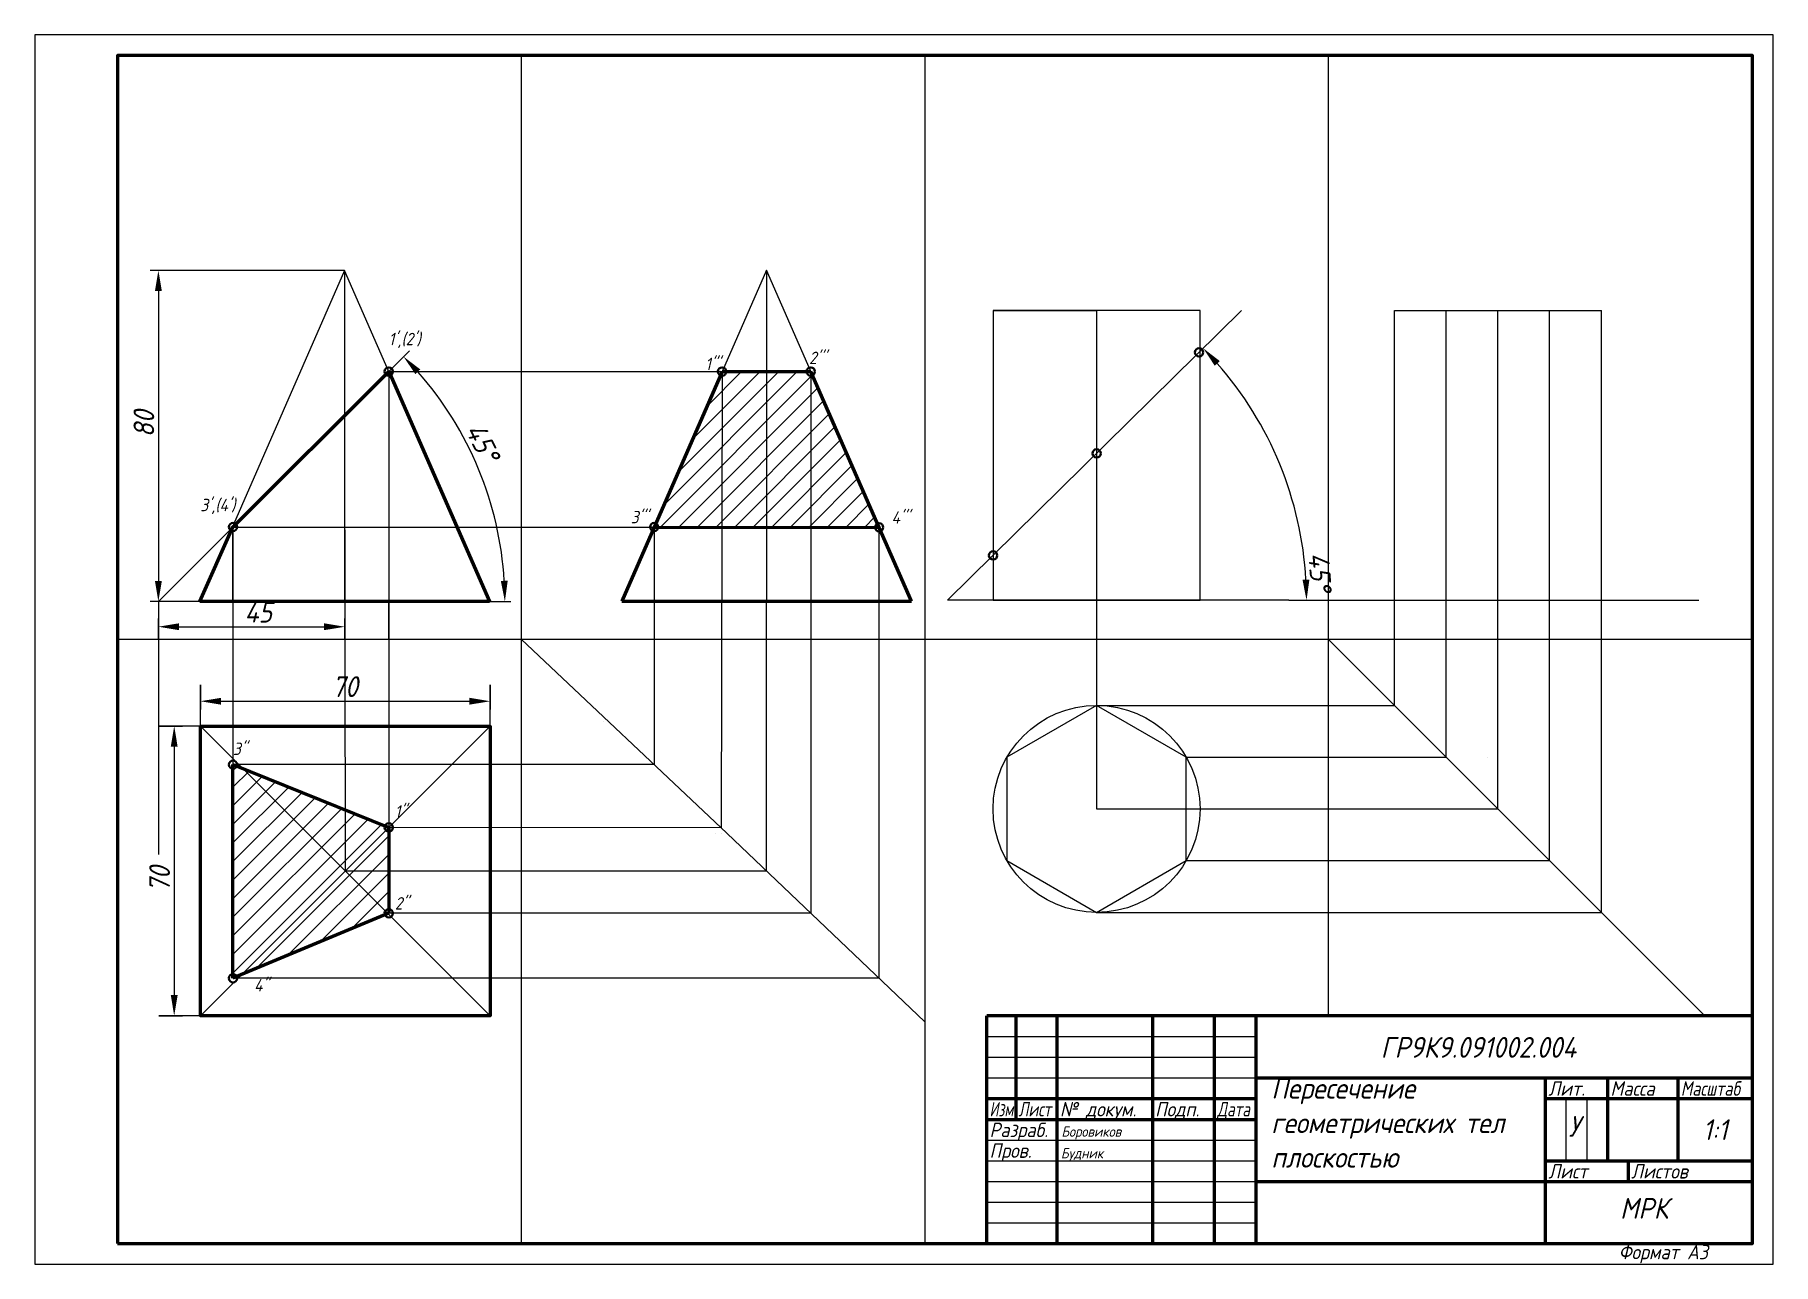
# Model space of a CAD drawing. Header units: millimetres. Extents: x 0 to 420, y 0 to 297.
import ezdxf

# ---------------------------------------------------------------- set-up
doc = ezdxf.new("R2010")
doc.units = ezdxf.units.MM
doc.header["$LTSCALE"] = 0.5
doc.layers.get('Defpoints').update_dxf_attribs({"color": 5})
doc.styles.get("Standard").update_dxf_attribs({"font": 'isocpeui.ttf', "width": 0.9})
doc.dimstyles.new('Standart', dxfattribs={"dimtxt": 5, "dimasz": 5, "dimexe": 2, "dimexo": 0, "dimgap": 1, "dimtad": 1, "dimtoh": 1, "dimdec": 0, "dimtxsty": 'Standard', "dimcen": 2.5, "dimadec": 0, "dimazin": 0, "dimtfac": 1, "dimtdec": 0, "dimtmove": 0, "dimatfit": 3, "dimldrblk": 'DOTSMALL', "dimfxl": 1, "dimarcsym": 0})

# ---------------------------------------------------------------- blocks, each defined once
blk = doc.blocks.new('*D8')
at = {"color": 0, "lineweight": -2, "transparency": 16777216}
blk.add_line((85.52, 215.65), (90.53, 220.64), dxfattribs=at)
blk.add_arc((29.86, 160.08), 83.72, 3.4225, 41.5285, dxfattribs=at)
at = {"color": 0, "transparency": 16777216}
for points in [[(91.93, 215.02), (93.14, 216.16), (89.11, 219.23)], [(114.26, 165.11), (112.6, 165.06), (113.58, 160.08)]]:
    blk.add_solid(points, dxfattribs=at)
at = {"layer": 'Defpoints', "color": 0, "transparency": 16777216}
for p in [(85.52, 215.65), (110.73, 181.73), (47.6, 177.79), (109.86, 160.08), (115, 160.08)]:
    blk.add_point(p, dxfattribs=at)
at = {"color": 0, "transparency": 16777216, "insert": (108.14, 198.54), "char_height": 5, "attachment_point": 5, "rotation": 296.1662}
blk.add_mtext('45°', dxfattribs=at)
blk = doc.blocks.new('_DotSmall')
at = {"color": 0, "linetype": 'ByBlock', "const_width": 0.5}
blk.add_lwpolyline([(-0.0625, 0, 1), (0.0625, 0, 1)], format="xyb", close=True, dxfattribs=at)
blk = doc.blocks.new('*D26')
at = {"color": 0, "lineweight": -2, "transparency": 16777216}
for p, q in [((30, 240.08), (27.86, 240.08)), ((29.86, 235.08), (29.86, 165.08)), ((29.86, 160.08), (27.86, 160.08))]:
    blk.add_line(p, q, dxfattribs=at)
at = {"color": 0, "transparency": 16777216}
for points in [[(29.03, 235.08), (30.7, 235.08), (29.86, 240.08)], [(29.03, 165.08), (30.7, 165.08), (29.86, 160.08)]]:
    blk.add_solid(points, dxfattribs=at)
at = {"layer": 'Defpoints', "color": 0, "transparency": 16777216}
for p in [(30, 240.08), (29.86, 160.08), (29.86, 160.08)]:
    blk.add_point(p, dxfattribs=at)
at = {"color": 0, "transparency": 16777216, "insert": (26.36, 203), "char_height": 5, "attachment_point": 5, "rotation": 90}
blk.add_mtext('80', dxfattribs=at)
blk = doc.blocks.new('*D27')
at = {"color": 0, "lineweight": -2, "transparency": 16777216}
for p, q in [((40, 140), (40, 134)), ((110, 140), (110, 134)), ((45, 136), (105, 136))]:
    blk.add_line(p, q, dxfattribs=at)
at = {"color": 0, "transparency": 16777216}
for points in [[(45, 136.83), (45, 135.17), (40, 136)], [(105, 136.83), (105, 135.17), (110, 136)]]:
    blk.add_solid(points, dxfattribs=at)
at = {"layer": 'Defpoints', "color": 0, "transparency": 16777216}
for p in [(40, 140), (110, 140), (110, 136)]:
    blk.add_point(p, dxfattribs=at)
at = {"color": 0, "transparency": 16777216, "insert": (74.93, 139.53), "char_height": 5, "attachment_point": 5}
blk.add_mtext('70', dxfattribs=at)
blk = doc.blocks.new('*D28')
at = {"color": 0, "lineweight": -2, "transparency": 16777216}
for p, q in [((30, 130), (35.69, 130)), ((33.69, 125), (33.69, 65)), ((30, 60), (35.69, 60))]:
    blk.add_line(p, q, dxfattribs=at)
at = {"color": 0, "transparency": 16777216}
for points in [[(32.86, 125), (34.52, 125), (33.69, 130)], [(32.86, 65), (34.52, 65), (33.69, 60)]]:
    blk.add_solid(points, dxfattribs=at)
at = {"layer": 'Defpoints', "color": 0, "transparency": 16777216}
for p in [(30, 130), (30, 60), (33.69, 60)]:
    blk.add_point(p, dxfattribs=at)
at = {"color": 0, "transparency": 16777216, "insert": (30.16, 93), "char_height": 5, "attachment_point": 5, "rotation": 90}
blk.add_mtext('70', dxfattribs=at)
blk = doc.blocks.new('*D38')
at = {"color": 0, "lineweight": -2, "transparency": 16777216}
for p, q in [((29.86, 151), (29.86, 156)), ((74.91, 151), (74.91, 156)), ((34.86, 154), (69.91, 154))]:
    blk.add_line(p, q, dxfattribs=at)
at = {"color": 0, "transparency": 16777216}
for points in [[(34.86, 154.83), (34.86, 153.17), (29.86, 154)], [(69.91, 154.83), (69.91, 153.17), (74.91, 154)]]:
    blk.add_solid(points, dxfattribs=at)
at = {"layer": 'Defpoints', "color": 0, "transparency": 16777216}
for p in [(74.91, 154), (29.86, 151), (74.91, 151)]:
    blk.add_point(p, dxfattribs=at)
at = {"color": 0, "transparency": 16777216, "insert": (54, 157.5), "char_height": 5, "attachment_point": 5}
blk.add_mtext('45', dxfattribs=at)
blk = doc.blocks.new('*D39')
at = {"color": 0, "lineweight": -2, "transparency": 16777216}
blk.add_line((303, 160.38), (309.25, 160.38), dxfattribs=at)
blk.add_arc((220.53, 160.38), 86.73, 3.3037, 41.2899, dxfattribs=at)
at = {"color": 0, "transparency": 16777216}
for points in [[(285.08, 217.04), (286.3, 218.17), (282.29, 221.26)], [(307.94, 165.4), (306.28, 165.35), (307.25, 160.38)]]:
    blk.add_solid(points, dxfattribs=at)
at = {"layer": 'Defpoints', "color": 0, "transparency": 16777216}
for p in [(291.53, 230.38), (295.84, 203.38), (220.53, 160.38), (220.53, 160.38), (303, 160.38)]:
    blk.add_point(p, dxfattribs=at)
at = {"color": 0, "transparency": 16777216, "insert": (310.49, 167.27), "char_height": 5, "attachment_point": 5, "rotation": 274.3803}
blk.add_mtext('45°', dxfattribs=at)

msp = doc.modelspace()

# ---------------------------------------------------------------- hatches: boundary and pattern name
h = msp.add_hatch()
h.set_pattern_fill('ANSI31', color=256)
h.paths.add_polyline_path([(166.05, 214.65, -0.102766), (165.65, 214.73), (150.04, 179, -0.2981), (150.64, 178.08), (165.97, 178.08)])
h.paths.add_polyline_path([(176.75, 215.65), (167.05, 215.65, -0.414893), (166.05, 214.65), (165.97, 178.08), (176.75, 178.08)])
h.paths.add_polyline_path([(187.48, 214.65, -0.414214), (186.48, 215.65), (176.75, 215.65), (176.75, 178.08), (187.48, 178.08)])
h.paths.add_polyline_path([(187.88, 214.73, -0.103587), (187.48, 214.65), (187.48, 178.08), (203, 178.08, -0.268487), (203.57, 178.91)])
h = msp.add_hatch()
h.set_pattern_fill('ANSI31', color=256)
h.paths.add_polyline_path([(75, 95), (50.28, 119.72), (48.82, 120.31, -0.306011), (47.89, 119.68), (47.89, 70.09, -0.302723), (48.82, 69.48), (49.95, 69.95)])
h.paths.add_polyline_path([(74.98, 109.77), (50.28, 119.72), (75, 95)], flags=17)
h.paths.add_polyline_path([(84.82, 104.82, -0.198912), (84.52, 105.52, -0.09603), (84.6, 105.9), (74.98, 109.77), (75, 95)])
h.paths.add_polyline_path([(85.52, 104.52, -0.198912), (84.82, 104.82), (75, 95), (85.52, 95)])
h.paths.add_polyline_path([(85.52, 95), (75, 95), (84.68, 85.32, -0.256003), (85.52, 85.78)])
h.paths.add_polyline_path([(75, 95), (49.95, 69.95), (84.6, 84.4, -0.099068), (84.52, 84.78, -0.143042), (84.68, 85.32)])

# ---------------------------------------------------------------- linework, layer by layer
for p, q in [((20, 292), (20, 151)), ((20, 292), (20, 292)), ((20, 292), (20, 292)), ((20, 292), (117.5, 292)), ((117.5, 292), (20, 292)), ((20, 292), (215, 292)), ((117.5, 292), (117.5, 5)), ((215, 292), (215, 5)), ((215, 292), (312.5, 292)), ((312.5, 292), (312.5, 60)), ((74.82, 240.08), (30, 240.08)), ((74.82, 240.08), (74.82, 160.08)), ((176.75, 240.14), (176.75, 160.14)), ((220.53, 160.38), (291.53, 230.38)), ((231.53, 230.38), (256.53, 230.38)), ((256.53, 230.38), (256.53, 110)), ((328.48, 160.38), (328.48, 230.38)), ((328.48, 230.38), (378.48, 230.38)), ((340.98, 122.5), (340.98, 230.38)), ((353.48, 110), (353.48, 230.38)), ((365.98, 97.5), (365.98, 230.38)), ((378.48, 160.38), (378.48, 230.38)), ((85.52, 215.65), (90.53, 220.64)), ((90.53, 220.64), (90.53, 220.64)), ((85.52, 215.65), (166.05, 215.65)), ((85.52, 215.65), (85.52, 84.78)), ((166.05, 215.65), (165.8, 105.44)), ((187.48, 215.65), (187.48, 84.78)), ((74.82, 204.96), (75, 95)), ((47.6, 177.79), (29.86, 160.08)), ((47.89, 178.08), (149.64, 178.08)), ((47.89, 178.08), (47.89, 69.09)), ((47.89, 160.08), (47.89, 178.08)), ((149.64, 178.08), (203.94, 178.08)), ((149.64, 178.08), (149.64, 120.68)), ((203.94, 178.08), (203.94, 69.09)), ((39.86, 160.08), (29.86, 160.08)), ((29.86, 160.08), (29.86, 99)), ((29.86, 160.08), (29.86, 160.08)), ((29.86, 160.08), (29.86, 160.08)), ((29.86, 160.08), (29.86, 151)), ((39.86, 160.08), (39.86, 160.08)), ((85.52, 151), (85.52, 160.08)), ((109.86, 160.08), (115, 160.08)), ((176.76, 95), (176.76, 160)), ((303, 160.38), (220.53, 160.38)), ((307.25, 160.38), (402, 160.38)), ((328.48, 135), (328.48, 160.38)), ((378.48, 85), (378.48, 160.38)), ((20, 151), (415, 151)), ((29.86, 151), (85.52, 151)), ((117.5, 151), (117.5, 51)), ((117.5, 151), (167.17, 104.14)), ((415, 151), (415, 151)), ((415, 151), (415, 151)), ((40, 130), (40, 140)), ((110, 130), (110, 140)), ((256.53, 135), (328.48, 135)), ((137.5, 131), (137.5, 131)), ((40, 130), (30, 130)), ((40, 130), (110, 60)), ((110, 130), (40, 60)), ((110, 130), (110, 130)), ((278.18, 122.5), (340.98, 122.5)), ((351, 122.5), (351, 122.5)), ((149.64, 120.68), (47.89, 120.68)), ((256.53, 110), (353.48, 110)), ((165.8, 105.44), (85.52, 105.52)), ((164.36, 104.14), (164.36, 104.14)), ((164.36, 104.14), (164.36, 104.14)), ((165.79, 104.15), (165.79, 104.15)), ((278.18, 97.5), (365.98, 97.5)), ((363, 100), (363, 100)), ((363, 100), (363, 100)), ((363, 100), (363, 100)), ((363, 100), (363, 100)), ((75, 95), (176.76, 95)), ((176.76, 95), (176.76, 95)), ((187.48, 84.78), (85.52, 84.78)), ((256.53, 85), (378.48, 85)), ((383.27, 80), (383.27, 80)), ((203.94, 69.09), (47.89, 69.09)), ((40, 60), (30, 60)), ((312.5, 60), (312.5, 60)), ((117.5, 5), (20, 5)), ((117.5, 5), (117.5, 5))]:
    msp.add_line(p, q)
at = {"lineweight": 60}
for p, q in [((47.6, 177.79), (85.52, 215.65)), ((85.52, 215.65), (109.86, 160.08)), ((166.05, 215.65), (149.64, 178.08)), ((166.05, 215.65), (187.48, 215.65)), ((204, 178), (187.48, 215.65)), ((39.86, 160.08), (47.89, 178.08)), ((149.64, 178.08), (141.8, 160.14)), ((149.64, 178.08), (204, 178)), ((211.8, 160.14), (204, 178)), ((109.86, 160.08), (39.86, 160.08)), ((141.8, 160.14), (211.8, 160.14)), ((47.89, 120.68), (85.52, 105.52)), ((47.89, 69.09), (47.89, 120.68)), ((85.52, 105.52), (85.52, 84.78)), ((85.52, 84.78), (47.89, 69.09))]:
    msp.add_line(p, q, dxfattribs=at)
at = {"lineweight": 25}
for p, q in [((312.51, 150.97), (403.22, 60.26)), ((167.17, 104.14), (215, 58.55))]:
    msp.add_line(p, q, dxfattribs=at)
at = {"color": 7, "linetype": 'Continuous', "lineweight": 60}
for p, q in [((415, 60), (230, 60)), ((230, 5), (230, 60)), ((237, 60), (237, 35)), ((247, 5), (247, 60)), ((270, 60), (270, 5)), ((285, 5), (285, 60)), ((295, 60), (295, 5)), ((295, 45), (415, 45)), ((365, 5), (365, 45)), ((380, 45), (380, 25)), ((397, 25), (397, 45)), ((230, 40), (295, 40)), ((365, 40), (415, 40)), ((230, 35), (295, 35)), ((365, 25), (415, 25)), ((385, 20), (385, 25)), ((295, 20), (415, 20))]:
    msp.add_line(p, q, dxfattribs=at)
at = {"color": 7, "linetype": 'Continuous', "lineweight": -3}
for p, q in [((230, 55), (295, 55)), ((230, 50), (295, 50)), ((230, 45), (295, 45)), ((370, 25), (370, 40)), ((375, 40), (375, 25)), ((230, 30), (295, 30)), ((230, 25), (295, 25)), ((230, 20), (295, 20)), ((230, 15), (295, 15)), ((230, 10), (295, 10))]:
    msp.add_line(p, q, dxfattribs=at)
at = {"color": 7, "linetype": 'Continuous'}
msp.add_line((365, 45), (365, 40), dxfattribs=at)
at = {"lineweight": 70}
msp.add_line((215, 5), (215, 5), dxfattribs=at)
msp.add_line((215, 5), (215, 5), dxfattribs=at)
at = {"color": 7, "linetype": 'Continuous', "lineweight": 60}
msp.add_lwpolyline([(20, 5), (415, 5), (415, 292), (20, 292)], close=True, dxfattribs=at)
for points in [[(74.82, 240.08), (39.86, 160.08), (109.86, 160.08)], [(176.75, 240.14), (141.8, 160.14), (211.8, 160.14)], [(231.53, 160.38), (281.53, 160.38), (281.53, 230.38), (231.53, 230.38)], [(256.53, 135), (234.88, 122.5), (234.88, 97.5), (256.53, 85), (278.18, 97.5), (278.18, 122.5)]]:
    msp.add_lwpolyline(points, close=True)
at = {"lineweight": 60}
msp.add_lwpolyline([(40, 130), (110, 130), (110, 60), (40, 60)], close=True, dxfattribs=at)
at = {"lineweight": 40}
for centre in [(281.29, 220.28), (85.52, 215.65), (166.05, 215.65), (187.48, 215.65), (256.53, 195.87), (47.89, 178.08), (149.64, 178.08), (204, 178), (231.53, 171.22), (47.89, 120.68), (85.52, 105.52), (85.52, 84.78), (47.89, 69.09)]:
    msp.add_circle(centre, 1, dxfattribs=at)
msp.add_circle((256.53, 110), 25)
at = {"layer": 'Defpoints'}
msp.add_lwpolyline([(0, 0), (420, 0), (420, 297), (0, 297)], close=True, dxfattribs=at)

# ---------------------------------------------------------------- texts
at = {"color": 7, "linetype": 'Continuous', "lineweight": -3}
for s, width, p in [('Лит.', 0.9, (365.67, 40.7)), ('Масса', 0.9, (380.67, 40.7)), ('Масштаб', 0.8, (397.67, 40.7)), ('Изм.', 0.7, (230.67, 35.7)), ('Лист', 0.75, (237.67, 35.7)), ('№ докум.', 0.9, (247.67, 35.7)), ('Подп.', 0.9, (270.67, 35.7)), ('Дата', 0.75, (285.67, 35.7)), ('Разраб.', 0.9, (230.67, 30.7)), ('Пров.', 0.9, (230.67, 25.7)), ('Лист', 0.9, (365.67, 20.7)), ('Листов', 0.9, (385.67, 20.7))]:
    msp.add_text(s, height=3.5, dxfattribs=dict(at, width=width)).set_placement(p)
at = {"color": 7, "linetype": 'Continuous', "lineweight": 70, "width": 0.9}
msp.add_text('Формат А3', height=3.5, dxfattribs=at).set_placement((382.66, 1.2))
at = {"attachment_point": 1}
for s, width, insert, char_height in [("1',(2')", 0.4772, (85.52, 225), 3), ('1"\'', 3, (162, 219), 3), ("2'''", 0.4772, (187.08, 220.46), 3), ("3',(4')", 0.4772, (40, 184.9), 3), ("3'''", 4, (144, 181.98), 3), ("4'''", 3, (207, 181.9), 3), ('3"', 0.4772, (47.89, 126.01), 3), ('1"', 0.4772, (87, 110.9), 3), ('2"', 3.4772, (87, 88.68), 3), ('4"', 0.4772, (53, 68.9), 3), ('ГР9К9.091002.004', 53.8283, (325.18, 54.89), 5), ('Пересечение геометрических тел плоскостью', 61, (298.75, 45), 5), ('У', 5, (370.57, 35.79), 5), ('Будник', 45.3793, (247.91, 28.06), 2.5)]:
    msp.add_mtext_dynamic_manual_height_columns(s, width=width, gutter_width=25, heights=[0], dxfattribs=dict(at, insert=insert, char_height=char_height))
for s, insert, char_height in [('1:1', (403, 35), 5), ('Боровиков', (248.03, 33.3), 2.5), ('МРК', (383, 16), 5)]:
    msp.add_mtext(s, dxfattribs=dict(at, insert=insert, char_height=char_height))

# ---------------------------------------------------------------- dimensions: what is measured, and where the dimension line sits
for base, p1, p2, picture, middle in [((29.86, 160.08), (30, 240.08), (29.86, 160.08), '*D26', (29.86, 203)), ((33.69, 60), (30, 130), (30, 60), '*D28', (33.69, 93))]:
    dim = msp.add_linear_dim(base=base, p1=p1, p2=p2, angle=90, dimstyle='Standart')
    dim.commit()
    dim.dimension.update_dxf_attribs({"geometry": picture, "text_midpoint": middle, "dimtype": 160})
for base, line1, line2, picture, middle in [((295.84, 203.38), ((303, 160.38), (220.53, 160.38)), ((220.53, 160.38), (291.53, 230.38)), '*D39', (307, 167)), ((110.73, 181.73), ((109.86, 160.08), (115, 160.08)), ((47.6, 177.79), (85.52, 215.65)), '*D8', (105, 197))]:
    dim = msp.add_angular_dim_2l(base=base, line1=line1, line2=line2, dimstyle='Standart')
    dim.commit()
    dim.dimension.update_dxf_attribs({"geometry": picture, "text_midpoint": middle, "dimtype": 162})
for base, p1, p2, picture, middle in [((74.91, 154), (29.86, 151), (74.91, 151), '*D38', (54, 154)), ((110, 136), (40, 140), (110, 140), '*D27', (74.93, 136))]:
    dim = msp.add_linear_dim(base=base, p1=p1, p2=p2, dimstyle='Standart')
    dim.commit()
    dim.dimension.update_dxf_attribs({"geometry": picture, "text_midpoint": middle, "dimtype": 160})

doc.saveas('drawing.dxf')
